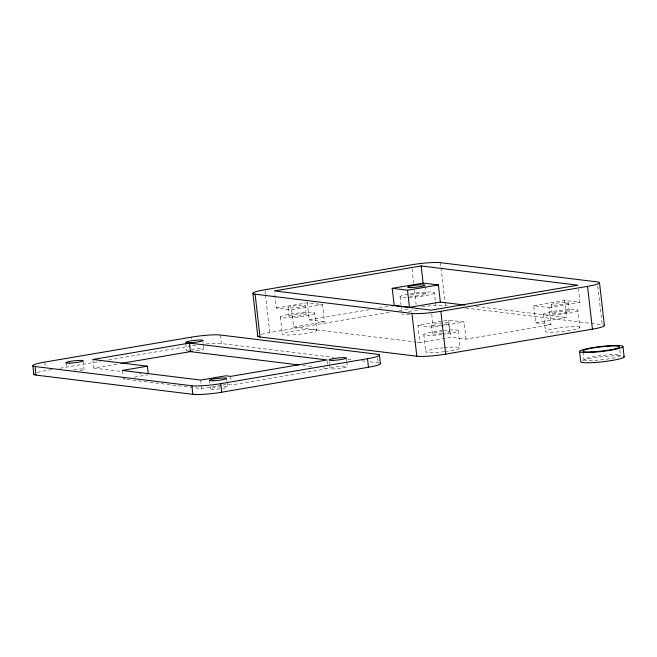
<?xml version="1.0" encoding="UTF-8"?>
<svg xmlns="http://www.w3.org/2000/svg" width="657" height="657" viewBox="0 0 657 657"><rect width="100%" height="100%" fill="white"/><g stroke="black" fill="none" stroke-linecap="round" stroke-linejoin="round"><path stroke-width="0.49" stroke-dasharray="3.29 2.46" d="M288.957 316.025L289.392 315.721A8.672 0.994 -6.5 0 1 302.327 313.75L304.027 313.734A8.672 0.994 -6.5 0 1 300.339 315.754A8.672 0.994 -6.5 0 1 288.957 316.025L287.98 307.46M276.367 308.034L307.262 302.787L322.562 304.659L324.517 321.782L293.622 327.038L291.675 309.915L276.367 308.034L274.536 291.922M291.675 309.915L322.562 304.659M307.262 302.787L309.209 319.902L369.891 309.587M378.999 308.034L389.108 306.318M51.837 369.604L45.768 370.638A21.681 2.488 -6.5 0 0 37.392 372.437M59.935 368.232L100.414 361.342M108.504 359.97L190.481 346.025M261.363 334.347A21.681 2.488 -6.5 0 1 269.731 332.549L390.159 312.067M399.267 310.515L409.385 308.798M92.875 359.494L93.852 368.06L118.991 363.781M551.009 324.689L535.71 322.809L533.755 305.686L549.055 307.566L551.009 324.689L466.051 339.135L450.751 337.255L419.864 342.511L417.909 325.387L442.826 321.158M443.82 320.986L448.805 320.14L464.105 322.012L466.051 339.135M533.755 305.686L564.65 300.438L579.95 302.31L578.456 289.22M125.273 378.67L123.261 379.007L201.683 388.624L221.762 385.207M134.307 377.134L147.357 374.909M417.909 325.387L433.209 327.268L464.105 322.012M549.055 307.566L579.95 302.31M535.71 322.809L566.597 317.553L564.65 300.438M222.772 385.035L226.788 384.353L231.568 384.945L328.106 368.52L327.777 365.67M409.689 296.085L410.789 296.151A8.672 0.994 -6.5 0 0 421.088 295.231A8.672 0.994 -6.5 0 0 425.711 293.613L424.989 293.449A8.672 0.994 -6.5 0 0 416.686 293.827A8.672 0.994 -6.5 0 0 409.097 295.363M475.988 306.449L566.597 317.553M421.794 306.778A21.681 2.488 -6.5 0 1 445.339 305.48L447.376 305.727M465.714 307.977L602.182 324.706A21.681 2.488 -6.5 0 1 603.266 324.895M309.209 319.902L324.517 321.782M293.622 327.038L415.791 342.01M416.809 342.141L419.864 342.511M206.232 343.923A21.681 2.488 -6.5 0 1 221.376 343.57L333.403 357.309M347.66 359.05L352.752 359.675M361.917 360.8L365.99 361.301M370.063 361.802L378.218 362.804A21.681 2.488 -6.5 0 1 379.294 362.984M302.787 365.423L311.903 366.54M323.039 367.904L328.106 368.52M93.852 368.06L121.11 371.402M139.276 373.628L141.296 373.874M619.863 349.918L620.512 355.626A18.429 2.119 -6.5 0 1 592.088 360.463A18.429 2.119 -6.5 0 1 594.109 356.554A18.429 2.119 -6.5 0 1 620.512 355.626M597.771 285.984L602.182 324.706M583.096 351.856L583.958 359.469M577.914 310.547A17.345 1.996 -6.5 0 1 551.166 315.097A17.345 1.996 -6.5 0 1 553.063 311.41A17.345 1.996 -6.5 0 1 577.914 310.547L579.868 327.662A17.345 1.996 -6.5 0 1 553.112 332.212A17.345 1.996 -6.5 0 1 555.017 328.533A17.345 1.996 -6.5 0 1 579.868 327.662M568.338 302.885A8.672 0.994 -6.5 0 1 554.96 305.16A8.672 0.994 -6.5 0 1 555.912 303.32A8.672 0.994 -6.5 0 1 568.338 302.885L569.315 311.443M551.141 304.692L552.11 313.249M543.511 314.153L545.466 331.276M458.208 330.906L460.163 348.021M448.805 320.14L450.751 337.255M448.632 323.244L449.61 331.801M440.461 262.677L440.929 266.75M441.044 267.769L445.339 305.48M434.466 292.956A17.345 1.996 -6.5 0 1 407.71 297.506A17.345 1.996 -6.5 0 1 409.615 293.827A17.345 1.996 -6.5 0 1 434.466 292.956L435.386 301.013M435.501 302.023L436.182 308.059M431.723 314.177L433.209 327.268M442.785 322.891A8.672 0.994 -6.5 0 0 431.46 325.001L432.405 333.608M424.997 286.247L425.859 293.86M423.806 334.512L425.752 351.635M412.054 268.861L413.68 283.134M414.493 290.263L416.119 304.536M400.064 296.57L400.975 304.626M401.09 305.628L401.78 311.673M377.676 358.04L378.218 362.804M346.321 358.098L346.65 360.948M346.756 361.9L347.298 366.655A8.672 0.994 -6.5 0 1 333.92 368.93A8.672 0.994 -6.5 0 1 334.873 367.091A8.672 0.994 -6.5 0 1 347.298 366.655M329.338 361.81L329.551 363.707M329.666 364.66L330.093 368.462M327.235 360.915L327.671 364.717M314.76 313.315A17.345 1.996 -6.5 0 1 288.004 317.865A17.345 1.996 -6.5 0 1 289.901 314.186A17.345 1.996 -6.5 0 1 314.76 313.315L316.707 330.438A17.345 1.996 -6.5 0 1 289.951 334.988A17.345 1.996 -6.5 0 1 291.856 331.3A17.345 1.996 -6.5 0 1 316.707 330.438M305.185 305.653A8.672 0.994 -6.5 0 1 291.807 307.928A8.672 0.994 -6.5 0 1 292.751 306.088A8.672 0.994 -6.5 0 1 305.185 305.653L306.154 314.218M280.35 316.929L282.305 334.052M264.968 290.764L265.321 293.819M265.436 294.837L269.731 332.549M230.591 376.379L231.026 380.189M226.616 378.457L226.944 381.306M227.051 382.259L227.593 387.014M220.399 335.013L221.376 343.57M209.411 380.263L209.739 383.113M210.174 386.924L210.388 388.821M202.873 340.507L203.194 343.365M203.3 344.317L203.842 349.072M200.714 380.066L201.683 388.624M191.524 337.123L191.745 339.02M185.775 343.266L186.645 350.879M122.292 370.449L122.941 376.157M83.16 360.865L84.137 369.431M65.963 362.672L66.612 368.38M44.791 362.081L45.226 365.883M444.058 347.701A17.345 1.996 -6.5 0 1 460.155 347.758A17.345 1.996 -6.5 0 1 446.349 351.413M444.567 351.643A17.345 1.996 -6.5 0 1 425.736 351.848A17.345 1.996 -6.5 0 1 443.155 347.799M409.664 314.629A17.345 1.996 -6.5 0 1 402.01 313.693M408.695 311.475A17.345 1.996 -6.5 0 1 419.412 309.858M442.703 333.501A8.672 0.994 -6.5 0 0 448.731 331.399L447.474 331.317A8.672 0.994 -6.5 0 0 445.783 331.333M441.964 333.6A8.672 0.994 -6.5 0 1 433.283 334.019L432.561 333.855A8.672 0.994 -6.5 0 1 441.553 331.645M444.805 322.776A8.672 0.994 -6.5 0 1 448.485 323.392A8.672 0.994 -6.5 0 1 441.726 324.944M440.987 325.034A8.672 0.994 -6.5 0 1 431.46 325.001M191.417 349.508A8.672 0.994 -6.5 0 1 203.695 348.826A8.672 0.994 -6.5 0 1 194.694 351.035M187.081 350.567A8.672 0.994 -6.5 0 1 188.074 350.222M73.839 369.538A8.672 0.994 -6.5 0 1 83.694 369.094A8.672 0.994 -6.5 0 1 79.366 370.803M223.766 386.546A8.672 0.994 -6.5 0 1 222.813 388.386M219.947 388.813A8.672 0.994 -6.5 0 1 210.421 388.78A8.672 0.994 -6.5 0 1 221.746 386.661M192.501 345.681A21.681 2.488 -6.5 0 1 196.911 344.999M443.894 330.405A17.345 1.996 -6.5 0 1 458.241 330.742A17.345 1.996 -6.5 0 1 444.403 334.298M441.709 334.635A17.345 1.996 -6.5 0 1 423.773 334.627A17.345 1.996 -6.5 0 1 442.104 330.586M582.496 360.488A21.903 2.521 -6.5 0 1 601.919 356.784A21.903 2.521 -6.5 0 1 621.933 355.946M568.436 311.04L567.188 310.958A8.672 0.994 -6.5 0 0 556.89 311.878A8.672 0.994 -6.5 0 0 552.266 313.496L552.989 313.66A8.672 0.994 -6.5 0 0 564.544 312.822A8.672 0.994 -6.5 0 0 568.436 311.04"/><path stroke-width="0.99" d="M421.153 265.962L274.421 290.92L431.263 310.145L577.996 285.187L421.153 265.962L423.108 283.085L438.408 284.957L440.362 302.08L464.795 305.078M440.362 302.08L409.467 307.336L394.167 305.456L392.213 288.333L423.108 283.085M392.213 288.333L407.521 290.213L438.408 284.957M392.147 305.801L394.167 305.456M147.39 366.179L122.292 370.449L200.714 380.066L225.811 375.796L230.591 376.379L327.129 359.962L189.413 343.077L92.875 359.494L147.39 366.179L148.26 373.792M121.003 363.436L190.39 351.643L298.738 364.922M255.113 294.196L411.955 313.43A21.681 2.488 -6.5 0 0 440.822 311.319L587.563 286.362A21.681 2.488 -6.5 0 0 597.303 281.902L440.461 262.677A21.681 2.488 -6.5 0 0 411.594 264.787L264.853 289.745A21.681 2.488 -6.5 0 0 255.113 294.196L259.991 337L416.834 356.234A21.681 2.488 -6.5 0 0 445.701 354.123L592.442 329.165A21.681 2.488 -6.5 0 0 603.997 325.125M35.043 366.532L191.885 385.766A21.681 2.488 -6.5 0 0 220.76 383.655L367.493 358.697A21.681 2.488 -6.5 0 0 377.241 354.238L220.399 335.013A21.681 2.488 -6.5 0 0 191.524 337.123L44.791 362.081A21.681 2.488 -6.5 0 0 35.043 366.532L36.02 375.098L192.862 394.323A21.681 2.488 -6.5 0 0 221.729 392.213L368.47 367.255A21.681 2.488 -6.5 0 0 380.033 363.214M622.976 346.707A21.903 2.521 -6.5 0 1 589.206 352.448A21.903 2.521 -6.5 0 1 591.604 347.799A21.903 2.521 -6.5 0 1 622.976 346.707L624.15 356.981M599.496 282.609L604.374 325.412M587.563 286.362L592.442 329.165M579.548 351.265L580.714 361.539A21.903 2.521 -6.5 0 0 603.89 361.621A21.903 2.521 -6.5 0 0 623.772 356.365M440.822 311.319L445.701 354.123M411.955 313.43L416.834 356.234M407.521 290.213L409.467 307.336M379.426 354.936L380.403 363.502M367.493 358.697L368.47 367.255M252.92 293.498L257.799 336.302M220.76 383.655L221.729 392.213M189.413 343.077L190.39 351.643M191.885 385.766L192.862 394.323M32.858 365.834L33.827 374.391M259.991 337A21.681 2.488 -6.5 0 1 257.79 335.973M192.493 351.232A8.672 0.994 -6.5 0 1 188.773 351.364M36.02 375.098A21.681 2.488 -6.5 0 1 33.827 374.071M411.512 287.569A8.672 0.994 -6.5 0 0 424.89 285.294A8.672 0.994 -6.5 0 0 412.465 285.729A8.672 0.994 -6.5 0 0 411.512 287.569M189.495 342.782A8.672 0.994 -6.5 0 0 202.873 340.507A8.672 0.994 -6.5 0 0 190.448 340.942A8.672 0.994 -6.5 0 0 189.495 342.782M332.943 360.373A8.672 0.994 -6.5 0 0 346.321 358.098A8.672 0.994 -6.5 0 0 333.896 358.533A8.672 0.994 -6.5 0 0 332.943 360.373M213.238 380.732A8.672 0.994 -6.5 0 0 226.616 378.457A8.672 0.994 -6.5 0 0 214.19 378.892A8.672 0.994 -6.5 0 0 213.238 380.732M69.79 363.14A8.672 0.994 -6.5 0 0 83.16 360.865A8.672 0.994 -6.5 0 0 70.734 361.301A8.672 0.994 -6.5 0 0 69.79 363.14M591.111 351.906A18.429 2.119 -6.5 0 0 619.543 347.068A18.429 2.119 -6.5 0 0 593.131 347.988A18.429 2.119 -6.5 0 0 591.111 351.906"/></g></svg>
